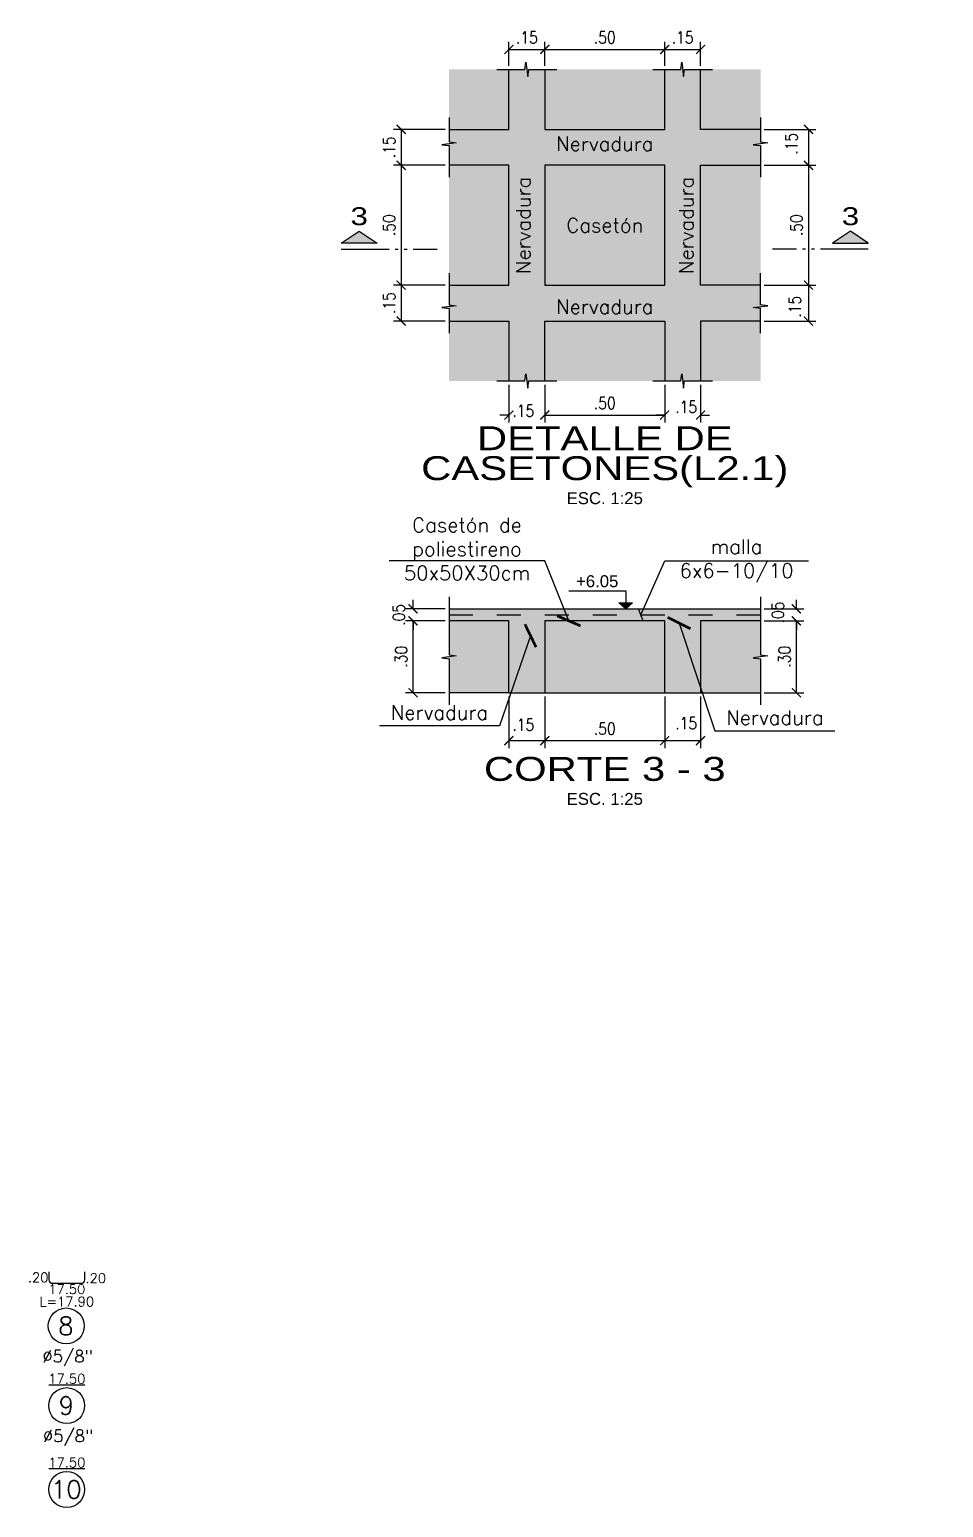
# Model space of a CAD drawing. Header units: millimetres. Extents: x -7.7 to 39.8, y -25.2 to 13.5.
# Drawn here: x 32.5 to 36.31, y 7.37 to 13.54 of the extents above; entities that cross this region are included whole.
import ezdxf
from ezdxf.enums import TextEntityAlignment as Align

# ---------------------------------------------------------------- set-up
doc = ezdxf.new("R2010")
doc.units = ezdxf.units.MM
doc.header["$LTSCALE"] = 0.05
doc.linetypes.add('DASHDOT2', pattern=[12.7, 6.35, -3.175, 0, -3.175])
for name, color, linetype in [('ACHURADO', 1, 'Continuous'), ('ACOTADO', 2, 'Continuous'), ('CONT_CORTE', 4, 'Continuous'), ('TEXTO_REFUERZO', 3, 'Continuous'), ('TITULOS', 1, 'Continuous'), ('TXT_IND', 2, 'Continuous')]:
    doc.layers.add(name, color=color, linetype=linetype)
doc.styles.add('ACOTAMIENTOS', font='romans.shx', dxfattribs={"width": 0.85})
doc.styles.add('ARIAL', font='arial.ttf')
doc.styles.get("Standard").update_dxf_attribs({"font": 'romans.shx'})
doc.dimstyles.new('ACOTA_25', dxfattribs={"dimscale": 0.025, "dimtxt": 2, "dimasz": 1.5, "dimexe": 1.25, "dimexo": 0.625, "dimgap": 1, "dimtad": 1, "dimzin": 4, "dimdsep": 46, "dimtxsty": 'ACOTAMIENTOS', "dimblk1": 'ARCHTICK', "dimblk2": 'ARCHTICK', "dimsah": 1, "dimcen": 1.5, "dimclrd": 1, "dimclre": 1, "dimclrt": 256, "dimadec": 0, "dimazin": 0, "dimtfac": 1, "dimtofl": 0, "dimtmove": 2, "dimatfit": 3, "dimldrblk": 'ARCHTICK', "dimfxl": 0, "dimtolj": 1, "dimtzin": 0, "dimarcsym": 0})

# ---------------------------------------------------------------- blocks, each defined once
blk = doc.blocks.new('_ARCHTICK')
at = {"color": 0, "linetype": 'ByBlock', "const_width": 0.15}
blk.add_lwpolyline([(-0.5, -0.5), (0.5, 0.5)], dxfattribs=at)
blk = doc.blocks.new('*D150')
at = {"layer": 'ACOTADO', "color": 1, "lineweight": -2}
for p, q in [((34.4959, 13.3867), (34.4959, 13.4861)), ((34.4959, 13.4549), (34.6459, 13.4549)), ((34.6459, 13.3867), (34.6459, 13.4861))]:
    blk.add_line(p, q, dxfattribs=at)
at = {"layer": 'DEFPOINTS', "color": 0}
for p in [(34.6459, 13.4549), (34.4959, 13.3711), (34.6459, 13.3711)]:
    blk.add_point(p, dxfattribs=at)
at = {"layer": 'ACOTADO', "color": 1, "lineweight": -2, "xscale": 0.03750000000000001, "yscale": 0.03750000000000001, "zscale": 0.03750000000000001, "rotation": 180}
blk.add_blockref('_ARCHTICK', (34.4959, 13.4549), dxfattribs=at)
at = {"layer": 'ACOTADO', "color": 1, "lineweight": -2, "xscale": 0.03750000000000001, "yscale": 0.03750000000000001, "zscale": 0.03750000000000001}
blk.add_blockref('_ARCHTICK', (34.6459, 13.4549), dxfattribs=at)
at = {"layer": 'ACOTADO', "insert": (34.5709, 13.5049), "char_height": 0.05, "attachment_point": 5, "style": 'ACOTAMIENTOS'}
blk.add_mtext('\\A1;.15', dxfattribs=at)
blk = doc.blocks.new('*D151')
at = {"layer": 'ACOTADO', "color": 1, "lineweight": -2}
for p, q in [((34.6459, 13.3867), (34.6459, 13.4861)), ((34.6459, 13.4549), (35.1459, 13.4549)), ((35.1459, 13.3867), (35.1459, 13.4861))]:
    blk.add_line(p, q, dxfattribs=at)
at = {"layer": 'DEFPOINTS', "color": 0}
for p in [(35.1459, 13.4549), (34.6459, 13.3711), (35.1459, 13.3711)]:
    blk.add_point(p, dxfattribs=at)
at = {"layer": 'ACOTADO', "color": 1, "lineweight": -2, "xscale": 0.03750000000000001, "yscale": 0.03750000000000001, "zscale": 0.03750000000000001, "rotation": 180}
blk.add_blockref('_ARCHTICK', (34.6459, 13.4549), dxfattribs=at)
at = {"layer": 'ACOTADO', "color": 1, "lineweight": -2, "xscale": 0.03750000000000001, "yscale": 0.03750000000000001, "zscale": 0.03750000000000001}
blk.add_blockref('_ARCHTICK', (35.1459, 13.4549), dxfattribs=at)
at = {"layer": 'ACOTADO', "insert": (34.8959, 13.5049), "char_height": 0.05, "attachment_point": 5, "style": 'ACOTAMIENTOS'}
blk.add_mtext('\\A1;.50', dxfattribs=at)
blk = doc.blocks.new('*D152')
at = {"layer": 'ACOTADO', "color": 1, "lineweight": -2}
for p, q in [((35.1459, 13.3867), (35.1459, 13.4861)), ((35.1459, 13.4549), (35.2959, 13.4549)), ((35.2959, 13.3867), (35.2959, 13.4861))]:
    blk.add_line(p, q, dxfattribs=at)
at = {"layer": 'DEFPOINTS', "color": 0}
for p in [(35.2959, 13.4549), (35.1459, 13.3711), (35.2959, 13.3711)]:
    blk.add_point(p, dxfattribs=at)
at = {"layer": 'ACOTADO', "color": 1, "lineweight": -2, "xscale": 0.03750000000000001, "yscale": 0.03750000000000001, "zscale": 0.03750000000000001, "rotation": 180}
blk.add_blockref('_ARCHTICK', (35.1459, 13.4549), dxfattribs=at)
at = {"layer": 'ACOTADO', "color": 1, "lineweight": -2, "xscale": 0.03750000000000001, "yscale": 0.03750000000000001, "zscale": 0.03750000000000001}
blk.add_blockref('_ARCHTICK', (35.2959, 13.4549), dxfattribs=at)
at = {"layer": 'ACOTADO', "insert": (35.2209, 13.5049), "char_height": 0.05, "attachment_point": 5, "style": 'ACOTAMIENTOS'}
blk.add_mtext('\\A1;.15', dxfattribs=at)
blk = doc.blocks.new('*D153')
at = {"layer": 'ACOTADO', "color": 1, "lineweight": -2}
for p, q in [((34.4959, 12.0555), (34.4959, 11.8976)), ((34.6459, 12.0555), (34.6459, 11.8976)), ((34.4959, 11.9289), (34.4584, 11.9289)), ((34.6459, 11.9289), (34.6834, 11.9289))]:
    blk.add_line(p, q, dxfattribs=at)
at = {"layer": 'DEFPOINTS', "color": 0}
for p in [(34.4959, 12.0711), (34.6459, 12.0711), (34.6459, 11.9289)]:
    blk.add_point(p, dxfattribs=at)
at = {"layer": 'ACOTADO', "color": 1, "lineweight": -2, "xscale": 0.03750000000000001, "yscale": 0.03750000000000001, "zscale": 0.03750000000000001}
blk.add_blockref('_ARCHTICK', (34.4959, 11.9289), dxfattribs=at)
at = {"layer": 'ACOTADO', "color": 1, "lineweight": -2, "xscale": 0.03750000000000001, "yscale": 0.03750000000000001, "zscale": 0.03750000000000001, "rotation": 180}
blk.add_blockref('_ARCHTICK', (34.6459, 11.9289), dxfattribs=at)
at = {"layer": 'ACOTADO', "insert": (34.5559, 11.9465), "char_height": 0.05, "attachment_point": 5, "style": 'ACOTAMIENTOS'}
blk.add_mtext('\\A1;.15', dxfattribs=at)
blk = doc.blocks.new('*D154')
at = {"layer": 'ACOTADO', "color": 1, "lineweight": -2}
for p, q in [((34.6459, 12.0555), (34.6459, 11.8976)), ((35.1459, 12.0555), (35.1459, 11.8976)), ((34.6459, 11.9289), (35.1459, 11.9289))]:
    blk.add_line(p, q, dxfattribs=at)
at = {"layer": 'DEFPOINTS', "color": 0}
for p in [(34.6459, 12.0711), (35.1459, 12.0711), (35.1459, 11.9289)]:
    blk.add_point(p, dxfattribs=at)
at = {"layer": 'ACOTADO', "color": 1, "lineweight": -2, "xscale": 0.03750000000000001, "yscale": 0.03750000000000001, "zscale": 0.03750000000000001, "rotation": 180}
blk.add_blockref('_ARCHTICK', (34.6459, 11.9289), dxfattribs=at)
at = {"layer": 'ACOTADO', "color": 1, "lineweight": -2, "xscale": 0.03750000000000001, "yscale": 0.03750000000000001, "zscale": 0.03750000000000001}
blk.add_blockref('_ARCHTICK', (35.1459, 11.9289), dxfattribs=at)
at = {"layer": 'ACOTADO', "insert": (34.8959, 11.9789), "char_height": 0.05, "attachment_point": 5, "style": 'ACOTAMIENTOS'}
blk.add_mtext('\\A1;.50', dxfattribs=at)
blk = doc.blocks.new('*D155')
at = {"layer": 'ACOTADO', "color": 1, "lineweight": -2}
for p, q in [((35.1459, 12.0555), (35.1459, 11.8976)), ((35.2959, 12.0555), (35.2959, 11.8976)), ((35.1459, 11.9289), (35.1084, 11.9289)), ((35.2959, 11.9289), (35.3334, 11.9289))]:
    blk.add_line(p, q, dxfattribs=at)
at = {"layer": 'DEFPOINTS', "color": 0}
for p in [(35.1459, 12.0711), (35.2959, 12.0711), (35.2959, 11.9289)]:
    blk.add_point(p, dxfattribs=at)
at = {"layer": 'ACOTADO', "color": 1, "lineweight": -2, "xscale": 0.03750000000000001, "yscale": 0.03750000000000001, "zscale": 0.03750000000000001}
blk.add_blockref('_ARCHTICK', (35.1459, 11.9289), dxfattribs=at)
at = {"layer": 'ACOTADO', "color": 1, "lineweight": -2, "xscale": 0.03750000000000001, "yscale": 0.03750000000000001, "zscale": 0.03750000000000001, "rotation": 180}
blk.add_blockref('_ARCHTICK', (35.2959, 11.9289), dxfattribs=at)
at = {"layer": 'ACOTADO', "insert": (35.2359, 11.9628), "char_height": 0.05, "attachment_point": 5, "style": 'ACOTAMIENTOS'}
blk.add_mtext('\\A1;.15', dxfattribs=at)
blk = doc.blocks.new('*D156')
at = {"layer": 'ACOTADO', "color": 1, "lineweight": -2}
for p, q in [((34.2303, 13.1211), (34.0147, 13.1211)), ((34.0459, 13.1211), (34.0459, 12.9711)), ((34.2303, 12.9711), (34.0147, 12.9711))]:
    blk.add_line(p, q, dxfattribs=at)
at = {"layer": 'DEFPOINTS', "color": 0}
for p in [(34.2459, 13.1211), (34.0459, 12.9711), (34.2459, 12.9711)]:
    blk.add_point(p, dxfattribs=at)
at = {"layer": 'ACOTADO', "color": 1, "lineweight": -2, "xscale": 0.03750000000000001, "yscale": 0.03750000000000001, "zscale": 0.03750000000000001}
for p, rotation in [((34.0459, 13.1211), 90), ((34.0459, 12.9711), 270)]:
    blk.add_blockref('_ARCHTICK', p, dxfattribs=dict(at, rotation=rotation))
at = {"layer": 'ACOTADO', "insert": (33.9959, 13.0461), "char_height": 0.05, "attachment_point": 5, "rotation": 90, "style": 'ACOTAMIENTOS'}
blk.add_mtext('\\A1;.15', dxfattribs=at)
blk = doc.blocks.new('*D157')
at = {"layer": 'ACOTADO', "color": 1, "lineweight": -2}
for p, q in [((34.2303, 12.9711), (34.0147, 12.9711)), ((34.0459, 12.9711), (34.0459, 12.4711)), ((34.2303, 12.4711), (34.0147, 12.4711))]:
    blk.add_line(p, q, dxfattribs=at)
at = {"layer": 'DEFPOINTS', "color": 0}
for p in [(34.2459, 12.9711), (34.0459, 12.4711), (34.2459, 12.4711)]:
    blk.add_point(p, dxfattribs=at)
at = {"layer": 'ACOTADO', "color": 1, "lineweight": -2, "xscale": 0.03750000000000001, "yscale": 0.03750000000000001, "zscale": 0.03750000000000001}
for p, rotation in [((34.0459, 12.9711), 90), ((34.0459, 12.4711), 270)]:
    blk.add_blockref('_ARCHTICK', p, dxfattribs=dict(at, rotation=rotation))
at = {"layer": 'ACOTADO', "insert": (33.9959, 12.7211), "char_height": 0.05, "attachment_point": 5, "rotation": 90, "style": 'ACOTAMIENTOS'}
blk.add_mtext('\\A1;.50', dxfattribs=at)
blk = doc.blocks.new('*D158')
at = {"layer": 'ACOTADO', "color": 1, "lineweight": -2}
for p, q in [((34.2303, 12.4711), (34.0147, 12.4711)), ((34.0459, 12.4711), (34.0459, 12.3211)), ((34.2303, 12.3211), (34.0147, 12.3211))]:
    blk.add_line(p, q, dxfattribs=at)
at = {"layer": 'DEFPOINTS', "color": 0}
for p in [(34.2459, 12.4711), (34.0459, 12.3211), (34.2459, 12.3211)]:
    blk.add_point(p, dxfattribs=at)
at = {"layer": 'ACOTADO', "color": 1, "lineweight": -2, "xscale": 0.03750000000000001, "yscale": 0.03750000000000001, "zscale": 0.03750000000000001}
for p, rotation in [((34.0459, 12.4711), 90), ((34.0459, 12.3211), 270)]:
    blk.add_blockref('_ARCHTICK', p, dxfattribs=dict(at, rotation=rotation))
at = {"layer": 'ACOTADO', "insert": (33.9959, 12.3961), "char_height": 0.05, "attachment_point": 5, "rotation": 90, "style": 'ACOTAMIENTOS'}
blk.add_mtext('\\A1;.15', dxfattribs=at)
blk = doc.blocks.new('*D145')
at = {"layer": 'ACOTADO', "color": 1, "lineweight": -2}
for p, q in [((35.5615, 13.1211), (35.7772, 13.1211)), ((35.7459, 13.1211), (35.7459, 12.9711)), ((35.5615, 12.9711), (35.7772, 12.9711))]:
    blk.add_line(p, q, dxfattribs=at)
at = {"layer": 'DEFPOINTS', "color": 0}
for p in [(35.5459, 13.1211), (35.5459, 12.9711), (35.7459, 12.9711)]:
    blk.add_point(p, dxfattribs=at)
at = {"layer": 'ACOTADO', "color": 1, "lineweight": -2, "xscale": 0.03750000000000001, "yscale": 0.03750000000000001, "zscale": 0.03750000000000001}
for p, rotation in [((35.7459, 13.1211), 90), ((35.7459, 12.9711), 270)]:
    blk.add_blockref('_ARCHTICK', p, dxfattribs=dict(at, rotation=rotation))
at = {"layer": 'ACOTADO', "insert": (35.6747, 13.0611), "char_height": 0.05, "attachment_point": 5, "rotation": 90, "style": 'ACOTAMIENTOS'}
blk.add_mtext('\\A1;.15', dxfattribs=at)
blk = doc.blocks.new('*D146')
at = {"layer": 'ACOTADO', "color": 1, "lineweight": -2}
for p, q in [((35.5615, 12.9711), (35.7772, 12.9711)), ((35.7459, 12.9711), (35.7459, 12.4711)), ((35.5615, 12.4711), (35.7772, 12.4711))]:
    blk.add_line(p, q, dxfattribs=at)
at = {"layer": 'DEFPOINTS', "color": 0}
for p in [(35.5459, 12.9711), (35.5459, 12.4711), (35.7459, 12.4711)]:
    blk.add_point(p, dxfattribs=at)
at = {"layer": 'ACOTADO', "color": 1, "lineweight": -2, "xscale": 0.03750000000000001, "yscale": 0.03750000000000001, "zscale": 0.03750000000000001}
for p, rotation in [((35.7459, 12.9711), 90), ((35.7459, 12.4711), 270)]:
    blk.add_blockref('_ARCHTICK', p, dxfattribs=dict(at, rotation=rotation))
at = {"layer": 'ACOTADO', "insert": (35.6959, 12.7211), "char_height": 0.05, "attachment_point": 5, "rotation": 90, "style": 'ACOTAMIENTOS'}
blk.add_mtext('\\A1;.50', dxfattribs=at)
blk = doc.blocks.new('*D147')
at = {"layer": 'ACOTADO', "color": 1, "lineweight": -2}
for p, q in [((35.5615, 12.4711), (35.7772, 12.4711)), ((35.7459, 12.4711), (35.7459, 12.3211)), ((35.5615, 12.3211), (35.7772, 12.3211))]:
    blk.add_line(p, q, dxfattribs=at)
at = {"layer": 'DEFPOINTS', "color": 0}
for p in [(35.5459, 12.4711), (35.5459, 12.3211), (35.7459, 12.3211)]:
    blk.add_point(p, dxfattribs=at)
at = {"layer": 'ACOTADO', "color": 1, "lineweight": -2, "xscale": 0.03750000000000001, "yscale": 0.03750000000000001, "zscale": 0.03750000000000001}
for p, rotation in [((35.7459, 12.4711), 90), ((35.7459, 12.3211), 270)]:
    blk.add_blockref('_ARCHTICK', p, dxfattribs=dict(at, rotation=rotation))
at = {"layer": 'ACOTADO', "insert": (35.6893, 12.3811), "char_height": 0.05, "attachment_point": 5, "rotation": 90, "style": 'ACOTAMIENTOS'}
blk.add_mtext('\\A1;.15', dxfattribs=at)
blk = doc.blocks.new('*D159')
at = {"layer": 'ACOTADO', "color": 1, "lineweight": -2}
for p, q in [((35.5615, 11.1199), (35.7272, 11.1199)), ((35.6959, 11.1199), (35.6959, 11.1574)), ((35.5615, 11.0699), (35.7272, 11.0699)), ((35.6959, 11.0699), (35.6959, 11.0324))]:
    blk.add_line(p, q, dxfattribs=at)
at = {"layer": 'DEFPOINTS', "color": 0}
for p in [(35.5459, 11.1199), (35.5459, 11.0699), (35.6959, 11.0699)]:
    blk.add_point(p, dxfattribs=at)
at = {"layer": 'ACOTADO', "color": 1, "lineweight": -2, "xscale": 0.03750000000000001, "yscale": 0.03750000000000001, "zscale": 0.03750000000000001}
for p, rotation in [((35.6959, 11.1199), 270), ((35.6959, 11.0699), 90)]:
    blk.add_blockref('_ARCHTICK', p, dxfattribs=dict(at, rotation=rotation))
at = {"layer": 'ACOTADO', "insert": (35.6184, 11.1049), "char_height": 0.05, "attachment_point": 5, "rotation": 90, "style": 'ACOTAMIENTOS'}
blk.add_mtext('\\A1;.05', dxfattribs=at)
blk = doc.blocks.new('*D160')
at = {"layer": 'ACOTADO', "color": 1, "lineweight": -2}
for p, q in [((35.5615, 11.0699), (35.7272, 11.0699)), ((35.6959, 10.7699), (35.6959, 11.0699)), ((35.5615, 10.7699), (35.7272, 10.7699))]:
    blk.add_line(p, q, dxfattribs=at)
at = {"layer": 'DEFPOINTS', "color": 0}
for p in [(35.5459, 11.0699), (35.6959, 11.0699), (35.5459, 10.7699)]:
    blk.add_point(p, dxfattribs=at)
at = {"layer": 'ACOTADO', "color": 1, "lineweight": -2, "xscale": 0.03750000000000001, "yscale": 0.03750000000000001, "zscale": 0.03750000000000001}
for p, rotation in [((35.6959, 11.0699), 90), ((35.6959, 10.7699), 270)]:
    blk.add_blockref('_ARCHTICK', p, dxfattribs=dict(at, rotation=rotation))
at = {"layer": 'ACOTADO', "insert": (35.6459, 10.9199), "char_height": 0.05, "attachment_point": 5, "rotation": 90, "style": 'ACOTAMIENTOS'}
blk.add_mtext('\\A1;.30', dxfattribs=at)
blk = doc.blocks.new('*D148')
at = {"layer": 'ACOTADO', "color": 1, "lineweight": -2}
for p, q in [((34.2303, 11.1199), (34.0647, 11.1199)), ((34.0959, 11.1199), (34.0959, 11.1574)), ((34.2303, 11.0699), (34.0647, 11.0699)), ((34.0959, 11.0699), (34.0959, 11.0324))]:
    blk.add_line(p, q, dxfattribs=at)
at = {"layer": 'DEFPOINTS', "color": 0}
for p in [(34.2459, 11.1199), (34.0959, 11.0699), (34.2459, 11.0699)]:
    blk.add_point(p, dxfattribs=at)
at = {"layer": 'ACOTADO', "color": 1, "lineweight": -2, "xscale": 0.03750000000000001, "yscale": 0.03750000000000001, "zscale": 0.03750000000000001}
for p, rotation in [((34.0959, 11.1199), 270), ((34.0959, 11.0699), 90)]:
    blk.add_blockref('_ARCHTICK', p, dxfattribs=dict(at, rotation=rotation))
at = {"layer": 'ACOTADO', "insert": (34.0365, 11.0949), "char_height": 0.05, "attachment_point": 5, "rotation": 90, "style": 'ACOTAMIENTOS'}
blk.add_mtext('\\A1;.05', dxfattribs=at)
blk = doc.blocks.new('*D149')
at = {"layer": 'ACOTADO', "color": 1, "lineweight": -2}
for p, q in [((34.2303, 11.0699), (34.0647, 11.0699)), ((34.0959, 10.7699), (34.0959, 11.0699)), ((34.2303, 10.7699), (34.0647, 10.7699))]:
    blk.add_line(p, q, dxfattribs=at)
at = {"layer": 'DEFPOINTS', "color": 0}
for p in [(34.0959, 11.0699), (34.2459, 11.0699), (34.2459, 10.7699)]:
    blk.add_point(p, dxfattribs=at)
at = {"layer": 'ACOTADO', "color": 1, "lineweight": -2, "xscale": 0.03750000000000001, "yscale": 0.03750000000000001, "zscale": 0.03750000000000001}
for p, rotation in [((34.0959, 11.0699), 90), ((34.0959, 10.7699), 270)]:
    blk.add_blockref('_ARCHTICK', p, dxfattribs=dict(at, rotation=rotation))
at = {"layer": 'ACOTADO', "insert": (34.0459, 10.9199), "char_height": 0.05, "attachment_point": 5, "rotation": 90, "style": 'ACOTAMIENTOS'}
blk.add_mtext('\\A1;.30', dxfattribs=at)
blk = doc.blocks.new('*D161')
at = {"layer": 'ACOTADO', "color": 1, "lineweight": -2}
for p, q in [((34.4959, 10.7543), (34.4959, 10.5387)), ((34.6459, 10.7543), (34.6459, 10.5387)), ((34.4959, 10.5699), (34.6459, 10.5699))]:
    blk.add_line(p, q, dxfattribs=at)
at = {"layer": 'DEFPOINTS', "color": 0}
for p in [(34.4959, 10.7699), (34.6459, 10.7699), (34.6459, 10.5699)]:
    blk.add_point(p, dxfattribs=at)
at = {"layer": 'ACOTADO', "color": 1, "lineweight": -2, "xscale": 0.03750000000000001, "yscale": 0.03750000000000001, "zscale": 0.03750000000000001, "rotation": 180}
blk.add_blockref('_ARCHTICK', (34.4959, 10.5699), dxfattribs=at)
at = {"layer": 'ACOTADO', "color": 1, "lineweight": -2, "xscale": 0.03750000000000001, "yscale": 0.03750000000000001, "zscale": 0.03750000000000001}
blk.add_blockref('_ARCHTICK', (34.6459, 10.5699), dxfattribs=at)
at = {"layer": 'ACOTADO', "insert": (34.5559, 10.6363), "char_height": 0.05, "attachment_point": 5, "style": 'ACOTAMIENTOS'}
blk.add_mtext('\\A1;.15', dxfattribs=at)
blk = doc.blocks.new('*D162')
at = {"layer": 'ACOTADO', "color": 1, "lineweight": -2}
for p, q in [((34.6459, 10.7543), (34.6459, 10.5387)), ((35.1459, 10.7543), (35.1459, 10.5387)), ((34.6459, 10.5699), (35.1459, 10.5699))]:
    blk.add_line(p, q, dxfattribs=at)
at = {"layer": 'DEFPOINTS', "color": 0}
for p in [(34.6459, 10.7699), (35.1459, 10.7699), (35.1459, 10.5699)]:
    blk.add_point(p, dxfattribs=at)
at = {"layer": 'ACOTADO', "color": 1, "lineweight": -2, "xscale": 0.03750000000000001, "yscale": 0.03750000000000001, "zscale": 0.03750000000000001, "rotation": 180}
blk.add_blockref('_ARCHTICK', (34.6459, 10.5699), dxfattribs=at)
at = {"layer": 'ACOTADO', "color": 1, "lineweight": -2, "xscale": 0.03750000000000001, "yscale": 0.03750000000000001, "zscale": 0.03750000000000001}
blk.add_blockref('_ARCHTICK', (35.1459, 10.5699), dxfattribs=at)
at = {"layer": 'ACOTADO', "insert": (34.8959, 10.6199), "char_height": 0.05, "attachment_point": 5, "style": 'ACOTAMIENTOS'}
blk.add_mtext('\\A1;.50', dxfattribs=at)
blk = doc.blocks.new('*D163')
at = {"layer": 'ACOTADO', "color": 1, "lineweight": -2}
for p, q in [((35.1459, 10.7543), (35.1459, 10.5387)), ((35.2959, 10.7543), (35.2959, 10.5387)), ((35.1459, 10.5699), (35.2959, 10.5699))]:
    blk.add_line(p, q, dxfattribs=at)
at = {"layer": 'DEFPOINTS', "color": 0}
for p in [(35.1459, 10.7699), (35.2959, 10.7699), (35.2959, 10.5699)]:
    blk.add_point(p, dxfattribs=at)
at = {"layer": 'ACOTADO', "color": 1, "lineweight": -2, "xscale": 0.03750000000000001, "yscale": 0.03750000000000001, "zscale": 0.03750000000000001, "rotation": 180}
blk.add_blockref('_ARCHTICK', (35.1459, 10.5699), dxfattribs=at)
at = {"layer": 'ACOTADO', "color": 1, "lineweight": -2, "xscale": 0.03750000000000001, "yscale": 0.03750000000000001, "zscale": 0.03750000000000001}
blk.add_blockref('_ARCHTICK', (35.2959, 10.5699), dxfattribs=at)
at = {"layer": 'ACOTADO', "insert": (35.2359, 10.6429), "char_height": 0.05, "attachment_point": 5, "style": 'ACOTAMIENTOS'}
blk.add_mtext('\\A1;.15', dxfattribs=at)
blk = doc.blocks.new('CORTE')
at = {"layer": 'TXT_IND'}
blk.add_hatch(color=7, dxfattribs=at).paths.add_polyline_path([(-0.8, 0.05), (-0.5, 0.05), (-0.65, 0.15)])
at = {"layer": 'TXT_IND', "color": 7}
for p, q in [((-0.8, 0), (-0.4, 0)), ((-0.35, 0), (-0.325, 0)), ((-0.275, 0), (-0.25, 0)), ((-0.2, 0), (0, 0))]:
    blk.add_line(p, q, dxfattribs=at)
blk.add_lwpolyline([(-0.8, 0.05), (-0.65, 0.15), (-0.5, 0.05)], close=True, dxfattribs=at)
at = {"layer": 'TXT_IND', "color": 7, "style": 'ARIAL', "text_generation_flag": 6, "width": 1.25}
blk.add_attdef('1', text='', height=0.15, rotation=180, dxfattribs=at).set_placement((-0.65, 0.275), align=Align.MIDDLE_CENTER)
blk = doc.blocks.new('Titulos')
at = {"layer": 'TITULOS', "color": 1, "style": 'ARIAL', "width": 1.25}
blk.add_attdef('TITULO_1', text='', height=0.2, dxfattribs=at).set_placement((0, 0.25), align=Align.MIDDLE_CENTER)
at = {"layer": 'TITULOS', "style": 'ARIAL', "width": 1.25}
blk.add_attdef('TITULO_2', text='', height=0.2, dxfattribs=at).set_placement((0, 0), align=Align.MIDDLE_CENTER)
at = {"layer": 'TITULOS', "color": 2, "width": 1.25}
for tag, p in [('ESCALA_1', (0, -0.25)), ('ESCALA_2', (0, -0.408))]:
    blk.add_attdef(tag, text='', height=0.1, dxfattribs=at).set_placement(p, align=Align.MIDDLE_CENTER)
blk = doc.blocks.new('Nivel-elev')
at = {"layer": 'TXT_IND'}
blk.add_hatch(color=1, dxfattribs=at).paths.add_polyline_path([(-0.058, 0.051), (0.058, 0.051), (0, 0)])
for p, q in [((0, 0), (-0.058, 0.051)), ((-0.058, 0.051), (0.058, 0.051)), ((0.058, 0.051), (0, 0))]:
    blk.add_line(p, q, dxfattribs=at)
blk.add_lwpolyline([(-0.476, 0.151), (0, 0.151), (0, 0.051)], dxfattribs=at)
blk.add_attdef('+2.85', (-0.476, 0.171), '', height=0.0975, dxfattribs=at)

msp = doc.modelspace()

# ---------------------------------------------------------------- hatches: boundary and pattern name
at = {"layer": 'ACHURADO'}
h = msp.add_hatch(color=254, dxfattribs=at)
h.dxf.hatch_style = 1
h.paths.add_polyline_path([(35.5459, 13.0531), (35.5159, 13.0571), (35.5759, 13.0651), (35.5459, 13.0691), (35.5459, 13.1211), (35.2959, 13.1211), (35.2959, 13.3711), (35.2289, 13.3711), (35.2249, 13.3411), (35.2169, 13.4011), (35.2129, 13.3711), (35.1459, 13.3711), (35.1459, 13.1211), (34.6459, 13.1211), (34.6459, 13.3711), (34.5789, 13.3711), (34.5749, 13.3411), (34.5669, 13.4011), (34.5629, 13.3711), (34.4959, 13.3711), (34.4959, 13.1211), (34.2459, 13.1211), (34.2459, 13.0691), (34.2759, 13.0651), (34.2159, 13.0571), (34.2459, 13.0531), (34.2459, 12.9711), (34.4959, 12.9711), (34.4959, 12.4711), (34.2459, 12.4711), (34.2459, 12.3891), (34.2759, 12.3851), (34.2159, 12.3771), (34.2459, 12.3731), (34.2459, 12.3211), (34.4959, 12.3211), (34.4959, 12.0711), (34.5629, 12.0711), (34.5669, 12.1011), (34.5749, 12.0411), (34.5789, 12.0711), (34.6459, 12.0711), (34.6459, 12.3211), (35.1459, 12.3211), (35.1459, 12.0711), (35.2129, 12.0711), (35.2169, 12.1011), (35.2249, 12.0411), (35.2289, 12.0711), (35.2959, 12.0711), (35.2959, 12.3211), (35.5459, 12.3211), (35.5459, 12.3731), (35.5159, 12.3771), (35.5759, 12.3851), (35.5459, 12.3891), (35.5459, 12.4711), (35.2959, 12.4711), (35.2959, 12.9711), (35.5459, 12.9711)])
h.paths.add_polyline_path([(35.1459, 12.9711), (35.1459, 12.4711), (34.6459, 12.4711), (34.6459, 12.9711)], flags=16)
h = msp.add_hatch(dxfattribs=at)
h.set_pattern_fill('AR-SAND', color=1, scale=0.0006, angle=360, style=0)
h.set_pattern_definition([(37.5, (15.115975, -0.5606), (-0.000960019, 0.029364794), [0, -0.0231648, 0, -0.025908, 0, -0.024765]), (7.5, (15.115975, -0.5606), (0.0269714, 0.043009506), [0, -0.0124968, 0, -0.0208788, 0, -0.008001]), (327.5, (15.09723, -0.5606), (0.047459542, 8.623e-05), [0, -0.00762, 0, -0.027432, 0, -0.035814]), (317.5, (15.09723, -0.5606), (0.04581339, 0.01337576), [0, -0.00381, 0, -0.0179832, 0, -0.020574])])
h.paths.add_polyline_path([(35.1459, 12.9711), (34.6459, 12.9711), (34.6459, 12.4711), (35.1459, 12.4711)])
h.paths.add_polyline_path([(35.5459, 12.9711), (35.2959, 12.9711), (35.2959, 12.4711), (35.5459, 12.4711)])
h.paths.add_polyline_path([(35.5459, 12.3211), (35.2959, 12.3211), (35.2959, 12.0711), (35.5459, 12.0711)])
h.paths.add_polyline_path([(35.1459, 12.3211), (34.6459, 12.3211), (34.6459, 12.0711), (35.1459, 12.0711)])
h.paths.add_polyline_path([(34.4959, 12.3211), (34.2459, 12.3211), (34.2459, 12.0711), (34.4959, 12.0711)])
h.paths.add_polyline_path([(34.4959, 12.9711), (34.2459, 12.9711), (34.2459, 12.4711), (34.4959, 12.4711)])
h.paths.add_polyline_path([(34.4959, 13.3711), (34.2459, 13.3711), (34.2459, 13.1211), (34.4959, 13.1211)])
h.paths.add_polyline_path([(35.1459, 13.3711), (34.6459, 13.3711), (34.6459, 13.1211), (35.1459, 13.1211)])
h.paths.add_polyline_path([(35.5459, 13.3711), (35.2959, 13.3711), (35.2959, 13.1211), (35.5459, 13.1211)])
h = msp.add_hatch(color=254, dxfattribs=at)
h.dxf.hatch_style = 1
h.paths.add_polyline_path([(35.2959, 11.0699), (35.5459, 11.0699), (35.5459, 11.1199), (34.2459, 11.1199), (34.2459, 11.0699), (34.4959, 11.0699), (34.4959, 10.7699), (34.6459, 10.7699), (34.6459, 11.0699), (35.1459, 11.0699), (35.1459, 10.7699), (35.2959, 10.7699)])
h = msp.add_hatch(dxfattribs=at)
h.set_pattern_fill('AR-SAND', color=1, scale=0.0006, angle=360, style=0)
h.set_pattern_definition([(37.5, (-6.166436, 5.952311), (-0.000960019, 0.029364794), [0, -0.0231648, 0, -0.025908, 0, -0.024765]), (7.5, (-6.166436, 5.95231), (0.026971397, 0.043009506), [0, -0.0124968, 0, -0.0208788, 0, -0.008001]), (327.5, (-6.18518, 5.952311), (0.047459542, 8.6231e-05), [0, -0.00762, 0, -0.027432, 0, -0.035814]), (317.5, (-6.18518, 5.95231), (0.045813387, 0.01337576), [0, -0.00381, 0, -0.0179832, 0, -0.020574])])
h.paths.add_polyline_path([(35.5459, 10.9119), (35.5159, 10.9159), (35.5759, 10.9239), (35.5459, 10.9279), (35.5459, 11.0699), (35.2959, 11.0699), (35.2959, 10.7699), (35.5459, 10.7699)])
h.paths.add_polyline_path([(35.1459, 11.0699), (34.6459, 11.0699), (34.6459, 10.7699), (35.1459, 10.7699)])
h.paths.add_polyline_path([(34.4959, 11.0699), (34.2459, 11.0699), (34.2459, 10.9279), (34.2759, 10.9239), (34.2159, 10.9159), (34.2459, 10.9119), (34.2459, 10.7699), (34.4959, 10.7699)])

# ---------------------------------------------------------------- linework, layer by layer
for p, q in [((34.4959, 10.7699), (34.2459, 10.7699)), ((34.6459, 10.7699), (35.1459, 10.7699)), ((35.2959, 10.7699), (35.5459, 10.7699))]:
    msp.add_line(p, q, dxfattribs=at)
at = {"layer": 'CONT_CORTE'}
for p, q in [((34.2459, 11.1199), (35.5459, 11.1199)), ((34.4959, 10.7699), (34.6459, 10.7699)), ((35.1459, 10.7699), (35.2959, 10.7699))]:
    msp.add_line(p, q, dxfattribs=at)
at = {"layer": 'CONT_CORTE', "color": 1}
for points in [[(34.4459, 13.3711), (34.5629, 13.3711), (34.5669, 13.4011), (34.5749, 13.3411), (34.5789, 13.3711), (34.6959, 13.3711)], [(35.0959, 13.3711), (35.2129, 13.3711), (35.2169, 13.4011), (35.2249, 13.3411), (35.2289, 13.3711), (35.3459, 13.3711)], [(34.2459, 13.1711), (34.2459, 13.0691), (34.2759, 13.0651), (34.2159, 13.0571), (34.2459, 13.0531), (34.2459, 12.9211)], [(35.5459, 13.1711), (35.5459, 13.0691), (35.5759, 13.0651), (35.5159, 13.0571), (35.5459, 13.0531), (35.5459, 12.9211)], [(34.2459, 12.5211), (34.2459, 12.3891), (34.2759, 12.3851), (34.2159, 12.3771), (34.2459, 12.3731), (34.2459, 12.2711)], [(35.5459, 12.2711), (35.5459, 12.3731), (35.5159, 12.3771), (35.5759, 12.3851), (35.5459, 12.3891), (35.5459, 12.5211)], [(34.4459, 12.0711), (34.5629, 12.0711), (34.5669, 12.1011), (34.5749, 12.0411), (34.5789, 12.0711), (34.6959, 12.0711)], [(35.0959, 12.0711), (35.2129, 12.0711), (35.2169, 12.1011), (35.2249, 12.0411), (35.2289, 12.0711), (35.3459, 12.0711)], [(34.2459, 11.1699), (34.2459, 10.9279), (34.2759, 10.9239), (34.2159, 10.9159), (34.2459, 10.9119), (34.2459, 10.7199)], [(35.5459, 11.1699), (35.5459, 10.9279), (35.5759, 10.9239), (35.5159, 10.9159), (35.5459, 10.9119), (35.5459, 10.7199)]]:
    msp.add_lwpolyline(points, dxfattribs=at)
at = {"layer": 'CONT_CORTE'}
for points in [[(34.2459, 13.1211), (34.4959, 13.1211), (34.4959, 13.3711)], [(34.6459, 13.3711), (34.6459, 13.1211), (35.1459, 13.1211), (35.1459, 13.3711)], [(35.5459, 13.1211), (35.2959, 13.1211), (35.2959, 13.3711)], [(34.2459, 12.4711), (34.4959, 12.4711), (34.4959, 12.9711), (34.2459, 12.9711)], [(35.5459, 12.4711), (35.2959, 12.4711), (35.2959, 12.9711), (35.5459, 12.9711)], [(34.2459, 12.3211), (34.4959, 12.3211), (34.4959, 12.0711)], [(34.6459, 12.0711), (34.6459, 12.3211), (35.1459, 12.3211), (35.1459, 12.0711)], [(35.5459, 12.3211), (35.2959, 12.3211), (35.2959, 12.0711)], [(34.4959, 10.7699), (34.4959, 11.0699), (34.2459, 11.0699)], [(35.1459, 10.7699), (35.1459, 11.0699), (34.6459, 11.0699), (34.6459, 10.7699)], [(35.5459, 11.0699), (35.2959, 11.0699), (35.2959, 10.7699)]]:
    msp.add_lwpolyline(points, dxfattribs=at)
msp.add_lwpolyline([(34.6459, 12.4711), (35.1459, 12.4711), (35.1459, 12.9711), (34.6459, 12.9711)], close=True, dxfattribs=at)
at = {"layer": 'TEXTO_REFUERZO', "linetype": 'DASHDOT2', "ltscale": 0.3}
msp.add_line((34.2459, 11.0949), (35.5459, 11.0949), dxfattribs=at)
at = {"layer": 'TEXTO_REFUERZO', "color": 5}
msp.add_lwpolyline([(32.5754, 8.3527), (32.5754, 8.3201, 0.414214), (32.5904, 8.3051), (32.7104, 8.3051, 0.414214), (32.7254, 8.3201), (32.7254, 8.3527)], format="xyb", dxfattribs=at)
for points in [[(32.5757, 7.8817), (32.5757, 7.8817), (32.7257, 7.8817)], [(32.5757, 7.5318), (32.5757, 7.5318), (32.7257, 7.5318)]]:
    msp.add_lwpolyline(points, dxfattribs=at)
at = {"layer": 'TEXTO_REFUERZO', "color": 3}
for centre in [(32.6482, 8.1271), (32.65, 7.7946), (32.65, 7.4447)]:
    msp.add_circle(centre, 0.075, dxfattribs=at)

# ---------------------------------------------------------------- block references
at = {"layer": 'TITULOS'}
ref = msp.add_blockref('Titulos', (34.8959, 11.7071), dxfattribs=dict(at, xscale=0.5, yscale=0.5, zscale=0.5))
ref.add_attrib('TITULO_1', 'DETALLE DE', dxfattribs={"color": 1, "height": 0.1, "style": 'ARIAL', "width": 1.25}).set_placement((34.8959, 11.8321), align=Align.MIDDLE_CENTER)
ref.add_attrib('TITULO_2', 'CASETONES(L2.1)', dxfattribs={"height": 0.1, "style": 'ARIAL', "width": 1.25}).set_placement((34.8959, 11.7071), align=Align.MIDDLE_CENTER)
ref.add_attrib('ESCALA_1', 'ESC. 1:25', dxfattribs={"color": 2, "height": 0.05, "style": 'ARIAL'}).set_placement((34.8959, 11.5819), align=Align.MIDDLE_CENTER)
ref = msp.add_blockref('Titulos', (34.8959, 10.4521), dxfattribs=dict(at, xscale=0.5, yscale=0.5, zscale=0.5))
ref.add_attrib('TITULO_2', 'CORTE 3 - 3', dxfattribs={"height": 0.1, "style": 'ARIAL', "width": 1.25}).set_placement((34.8959, 10.4521), align=Align.MIDDLE_CENTER)
ref.add_attrib('ESCALA_1', 'ESC. 1:25', dxfattribs={"color": 2, "height": 0.05, "style": 'ARIAL'}).set_placement((34.8959, 10.3268), align=Align.MIDDLE_CENTER)
at = {"layer": 'TXT_IND', "xscale": 0.5, "yscale": 0.5, "zscale": 0.5}
msp.add_blockref('CORTE', (34.1959, 12.6211), dxfattribs=at).add_auto_attribs({'1': '3'})
at = {"layer": 'TXT_IND'}
ref = msp.add_blockref('CORTE', (35.5959, 12.6211), dxfattribs=dict(at, xscale=-0.5, yscale=0.5, zscale=0.5))
ref.add_attrib('1', '3', dxfattribs={"color": 7, "height": 0.075, "rotation": 180, "style": 'ARIAL', "text_generation_flag": 6, "width": 1.25}).set_placement((35.9214, 12.7586), align=Align.MIDDLE_CENTER)
ref = msp.add_blockref('Nivel-elev', (34.9833, 11.1199), dxfattribs=dict(at, xscale=0.5, yscale=0.5, zscale=0.5))
ref.add_attrib('+2.85', '+6.05', dxfattribs={"height": 0.05, "style": 'ARIAL'}).set_placement((34.8643, 11.1953), align=Align.BOTTOM_CENTER)

# ---------------------------------------------------------------- texts
at = {"layer": 'TEXTO_REFUERZO', "color": 2}
for s, p in [('.20', (32.531, 8.3297)), ('.20', (32.7714, 8.3267)), ('17.50', (32.6504, 8.2806)), ('L=17.90', (32.6504, 8.2289)), ('17.50', (32.6507, 7.907)), ('17.50', (32.6507, 7.5571))]:
    msp.add_text(s, height=0.04, dxfattribs=at).set_placement(p, align=Align.MIDDLE_CENTER)
at = {"layer": 'TEXTO_REFUERZO', "color": 3}
for s, p in [('8', (32.6467, 8.1271)), ('9', (32.6485, 7.7946)), ('10', (32.6485, 7.4447))]:
    msp.add_text(s, height=0.075, dxfattribs=at).set_placement(p, align=Align.MIDDLE_CENTER)
at = {"layer": 'TEXTO_REFUERZO', "color": 2}
for p in [(32.5489, 8.0005), (32.5507, 7.668)]:
    msp.add_text('%%C5/8"', height=0.05, dxfattribs=at).set_placement(p, align=Align.MIDDLE_LEFT)
at = {"layer": 'TXT_IND', "color": 4, "char_height": 0.06, "attachment_point": 5, "line_spacing_factor": 2}
for s, insert in [('Nervadura', (34.8959, 13.0611)), ('Casetón', (34.8959, 12.7211)), ('Nervadura', (34.8959, 12.3811))]:
    msp.add_mtext(s, dxfattribs=dict(at, insert=insert))
at = {"layer": 'TXT_IND', "color": 4, "char_height": 0.06, "attachment_point": 5, "rotation": 90, "line_spacing_factor": 2}
for insert in [(34.5559, 12.7211), (35.2359, 12.7211)]:
    msp.add_mtext('Nervadura', dxfattribs=dict(at, insert=insert))
at = {"layer": 'TXT_IND', "color": 4, "char_height": 0.06}
for s, insert, attachment_point in [('Casetón de\\Ppoliestireno\\P50x50X30cm', (34.3209, 11.3699), 5), ('malla\\P6x6-10/10', (35.4459, 11.3199), 5), ('Nervadura', (34.2059, 10.6574), 8), ('Nervadura', (35.6059, 10.6359), 8)]:
    msp.add_mtext(s, dxfattribs=dict(at, insert=insert, attachment_point=attachment_point))

# ---------------------------------------------------------------- dimensions: what is measured, and where the dimension line sits
at = {"layer": 'ACOTADO'}
for base, p1, p2, picture, middle in [((34.6459, 13.4549), (34.4959, 13.3711), (34.6459, 13.3711), '*D150', (34.5709, 13.5049)), ((35.1459, 13.4549), (34.6459, 13.3711), (35.1459, 13.3711), '*D151', (34.8959, 13.5049)), ((35.2959, 13.4549), (35.1459, 13.3711), (35.2959, 13.3711), '*D152', (35.2209, 13.5049)), ((35.1459, 11.9289), (34.6459, 12.0711), (35.1459, 12.0711), '*D154', (34.8959, 11.9789)), ((35.1459, 10.5699), (34.6459, 10.7699), (35.1459, 10.7699), '*D162', (34.8959, 10.6199))]:
    dim = msp.add_linear_dim(base=base, p1=p1, p2=p2, dimstyle='ACOTA_25', dxfattribs=at)
    dim.commit()
    dim.dimension.update_dxf_attribs({"geometry": picture, "text_midpoint": middle})
for base, p1, p2, picture, middle in [((34.0459, 12.9711), (34.2459, 13.1211), (34.2459, 12.9711), '*D156', (33.9959, 13.0461)), ((34.0459, 12.4711), (34.2459, 12.9711), (34.2459, 12.4711), '*D157', (33.9959, 12.7211)), ((35.7459, 12.4711), (35.5459, 12.9711), (35.5459, 12.4711), '*D146', (35.6959, 12.7211)), ((34.0459, 12.3211), (34.2459, 12.4711), (34.2459, 12.3211), '*D158', (33.9959, 12.3961))]:
    dim = msp.add_linear_dim(base=base, p1=p1, p2=p2, angle=90, dimstyle='ACOTA_25', dxfattribs=at)
    dim.commit()
    dim.dimension.update_dxf_attribs({"geometry": picture, "text_midpoint": middle})
for base, p1, p2, picture, middle in [((35.7459, 12.9711), (35.5459, 13.1211), (35.5459, 12.9711), '*D145', (35.6747, 13.0611)), ((35.7459, 12.3211), (35.5459, 12.4711), (35.5459, 12.3211), '*D147', (35.6893, 12.3811)), ((34.0959, 11.0699), (34.2459, 11.1199), (34.2459, 11.0699), '*D148', (34.0365, 11.0949)), ((35.6959, 11.0699), (35.5459, 11.1199), (35.5459, 11.0699), '*D159', (35.6184, 11.1049))]:
    dim = msp.add_linear_dim(base=base, p1=p1, p2=p2, angle=90, dimstyle='ACOTA_25', dxfattribs=at)
    dim.commit()
    dim.dimension.update_dxf_attribs({"geometry": picture, "text_midpoint": middle, "dimtype": 160})
for base, p1, p2, picture, middle in [((34.6459, 11.9289), (34.4959, 12.0711), (34.6459, 12.0711), '*D153', (34.5559, 11.9465)), ((35.2959, 11.9289), (35.1459, 12.0711), (35.2959, 12.0711), '*D155', (35.2359, 11.9628)), ((34.6459, 10.5699), (34.4959, 10.7699), (34.6459, 10.7699), '*D161', (34.5559, 10.6363)), ((35.2959, 10.5699), (35.1459, 10.7699), (35.2959, 10.7699), '*D163', (35.2359, 10.6429))]:
    dim = msp.add_linear_dim(base=base, p1=p1, p2=p2, dimstyle='ACOTA_25', dxfattribs=at)
    dim.commit()
    dim.dimension.update_dxf_attribs({"geometry": picture, "text_midpoint": middle, "dimtype": 160})
for base, p1, p2, picture, middle in [((34.0959, 11.0699), (34.2459, 10.7699), (34.2459, 11.0699), '*D149', (34.0459, 10.9199)), ((35.6959, 11.0699), (35.5459, 10.7699), (35.5459, 11.0699), '*D160', (35.6459, 10.9199))]:
    dim = msp.add_linear_dim(base=base, p1=p1, p2=p2, angle=90, text='.30', dimstyle='ACOTA_25', dxfattribs=at)
    dim.commit()
    dim.dimension.update_dxf_attribs({"geometry": picture, "text_midpoint": middle})

# ---------------------------------------------------------------- leaders
at = {"layer": 'TXT_IND', "annotation_type": 0, "has_hookline": 1}
for points, override, hookline_direction, text_width in [([(34.7459, 11.0699), (34.6459, 11.3199), (33.9959, 11.3199)], {"dimasz": 3, "dimgap": 1, "dimtad": 0}, 1, 0.5657), ([(35.0459, 11.0949), (35.1459, 11.3199), (35.7459, 11.3199)], {"dimasz": 1.5, "dimgap": 1, "dimtad": 0, "dimldrblk": 'ARCHTICK'}, 0, 0.5086), ([(35.2059, 11.0609), (35.3559, 10.6109), (35.8559, 10.6109)], {"dimasz": 3, "dimgap": 1, "dimtad": 0}, 0, 0.4286), ([(34.5859, 11.0079), (34.4559, 10.6324), (33.9559, 10.6324)], {"dimasz": 3, "dimgap": 1, "dimtad": 0}, 1, 0.4286)]:
    msp.add_leader(points, dimstyle='ACOTA_25', override=override, dxfattribs=dict(at, hookline_direction=hookline_direction, text_width=text_width))

doc.saveas('drawing.dxf')
